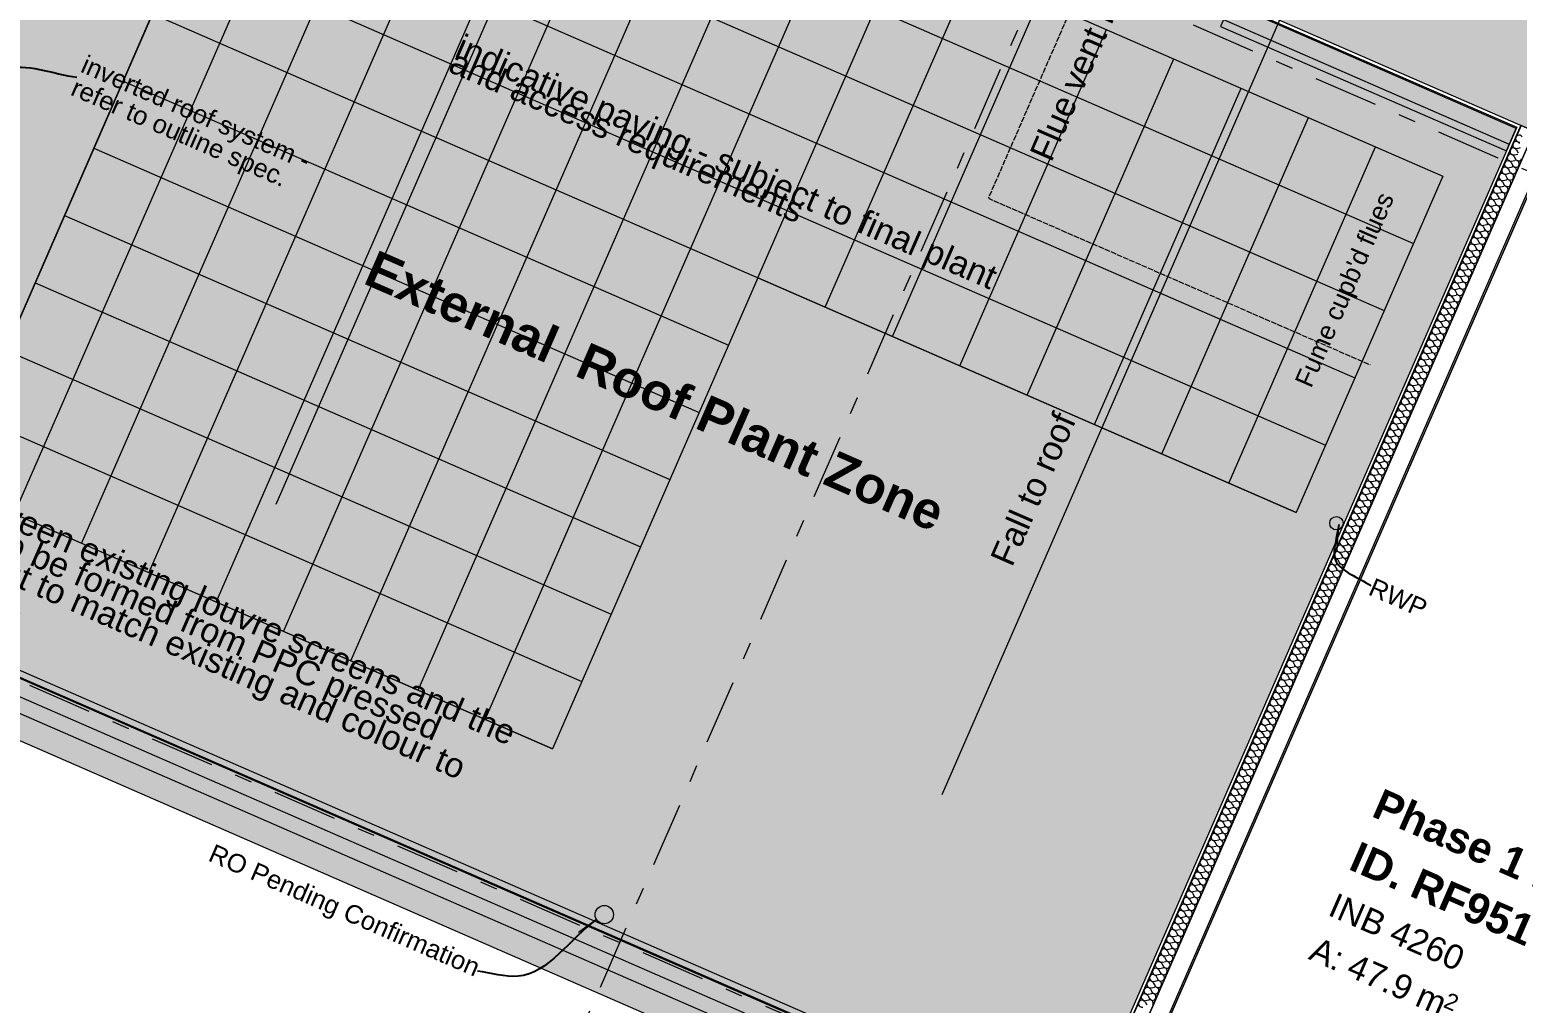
# Model space of a CAD drawing. Header units: millimetres. Extents: x -50172 to 90294, y -72116 to 25069.
# Drawn here: x 47835 to 59994, y -23167 to -15209 of the extents above; entities that cross this region are included whole.
import ezdxf
from ezdxf.enums import TextEntityAlignment as Align

# ---------------------------------------------------------------- set-up
doc = ezdxf.new("R2010")
doc.units = ezdxf.units.MM
doc.header["$MEASUREMENT"] = 0
doc.linetypes.add('Double Dashed', pattern=[1093.611073, 529.166651, -211.666656, 141.111112, -211.666656])
doc.linetypes.add('Hidden Line', pattern=[55, 45, -10])
for name, color, linetype in [('A-15-MG_Structural_Grid', 7, 'Continuous'), ('New_A-05-M_Gross_Int_Plant', 7, 'Continuous'), ('New_A-15-MG_Structural_Grid', 7, 'Continuous'), ('New_A-20-M_Floor_Slab', 7, 'Continuous'), ('New_A-20-M_Roof', 7, 'Continuous'), ('New_A-25-M_Wall_Ext', 7, 'Continuous')]:
    doc.layers.add(name, color=color, linetype=linetype)
for name, color, linetype, lineweight, true_color in [('A-15-MG_Structural_Grid_Pen_No__163', 7, 'Continuous', 0, 0x750077), ('A-95-M-SFS_Edge_Pen_No__252', 7, 'Continuous', 13, 0xe8e8e8), ('New_A-05-M_Gross_Int_Plant_Pen_No__74', 7, 'Continuous', 20, 0x606060), ('New_A-20-M_Floor_Slab_Pen_No__255', 7, 'Continuous', 13, 0xe8e8e8), ('New_A-25-M_Wall_Ext_Pen_No__102', 7, 'Continuous', 15, 0xcccccc), ('New_A-25-M_Wall_Ext_Pen_No__107', 7, 'Continuous', 15, 0xa6a6a6), ('New_A-25-M_Wall_Ext_Pen_No__64', 7, 'Continuous', 20, 0x606060), ('New_A-35-M_FFE_Fixed_Pen_No__64', 7, 'Continuous', 20, 0x606060)]:
    doc.layers.add(name, color=color, linetype=linetype, lineweight=lineweight, true_color=true_color)
for name, color, linetype, lineweight in [('New_A-15-MG_Structural_Grid_Pen_No__4', 7, 'Continuous', 20), ('New_A-20-M_Roof_Pen_No__1', 7, 'Continuous', 13), ('New_A-20-M_Roof_Pen_No__2', 8, 'Continuous', 15), ('New_A-25-M_Wall_Ext_Pen_No__1', 7, 'Continuous', 13), ('New_A-25-M_Wall_Ext_Pen_No__141', 255, 'Continuous', 0), ('New_A-25-M_Wall_Ext_Pen_No__99', 255, 'Continuous', 13), ('New_A-50-M_Drain_Rainwater_Pen_No__1', 7, 'Continuous', 13), ('New_A-95-P_Drawing_Pen_No__1', 7, 'Continuous', 13), ('New_A-95-P_Drawing_Pen_No__85', 8, 'Continuous', 20), ('New_A-95-P_Text_1_50_GA_Pen_No__1', 7, 'Continuous', 13), ('New_A-95-P_Text_1_50_GA_Pen_No__86', 8, 'Continuous', 20), ('New_A-95-P_Text_Drain_Pen_No__1', 7, 'Continuous', 13), ('New_A-95-P_Text_Drain_Pen_No__171', 1, 'Continuous', 5), ('New_A-95-P_Text_Drain_Pen_No__85', 8, 'Continuous', 20), ('New_ArchiCAD Zone Stamps_Pen_No__9', 7, 'Continuous', 13)]:
    doc.layers.add(name, color=color, linetype=linetype, lineweight=lineweight)
doc.styles.add('GENERATED_STYLE_1', font='')
doc.styles.add('GENERATED_STYLE_2', font='')
doc.styles.add('GENERATED_STYLE_3', font='')
doc.styles.add('GENERATED_STYLE_4', font='')
doc.styles.get('GENERATED_STYLE_1').set_extended_font_data('Arial', bold=True)
doc.styles.get('GENERATED_STYLE_2').set_extended_font_data('Swis721 BT', bold=True)
doc.styles.get('GENERATED_STYLE_3').set_extended_font_data('Arial')
doc.styles.get('GENERATED_STYLE_4').set_extended_font_data('Swis721 BT')
doc.dimstyles.new('GENERATED_STYLE__3', dxfattribs={"dimtxt": 0.18, "dimasz": 182.4, "dimexe": 0.18, "dimexo": 0.0625, "dimgap": 0.09, "dimtad": 0, "dimtih": 1, "dimtoh": 1, "dimdec": 4, "dimzin": 0, "dimdsep": 46, "dimcen": 0.09, "dimadec": 0, "dimazin": 0, "dimtfac": 1, "dimtdec": 4, "dimtmove": 0, "dimatfit": 3, "dimldrblk": 'ARROWHEAD_5', "dimfxl": 1, "dimtolj": 1, "dimtzin": 0, "dimarcsym": 0})
doc.dimstyles.new('GENERATED_STYLE__4', dxfattribs={"dimtxt": 0.18, "dimasz": 182.4, "dimexe": 0.18, "dimexo": 0.0625, "dimgap": 0.09, "dimtad": 0, "dimtih": 1, "dimtoh": 1, "dimdec": 4, "dimzin": 0, "dimdsep": 46, "dimcen": 0.09, "dimadec": 0, "dimazin": 0, "dimtfac": 1, "dimtdec": 4, "dimtmove": 0, "dimatfit": 3, "dimldrblk": 'ARROWHEAD_11', "dimfxl": 1, "dimtolj": 1, "dimtzin": 0, "dimarcsym": 0})

# ---------------------------------------------------------------- blocks, each defined once
blk = doc.blocks.new('Phase 1 Plant Room_INB 4260_6_2', base_point=(59944, -23061))
at = {"layer": 'New_A-05-M_Gross_Int_Plant_Pen_No__74', "linetype": 'Continuous'}
blk.add_line((60170, -16360), (56668, -24390), dxfattribs=at)
at = {"layer": 'New_ArchiCAD Zone Stamps_Pen_No__9'}
for tag, height, style, p in [('ROOM_NAME', 250, 'GENERATED_STYLE_1', (58893, -21406)), ('zoneNameLine2', 250, 'GENERATED_STYLE_1', (58704, -21839)), ('ROOM_NUMBER', 200, 'GENERATED_STYLE_3', (58516, -22259)), ('measuredAreaCode', 200, 'GENERATED_STYLE_3', (58359, -22619)), ('DUMMY_649', 200, 'GENERATED_STYLE_3', (58666, -22753)), ('DUMMY_650', 200, 'GENERATED_STYLE_3', (59156, -22967)), ('DUMMY_651', 133, 'GENERATED_STYLE_3', (59435, -23073))]:
    blk.add_attdef(tag, text='', height=height, rotation=336.4404, dxfattribs=dict(at, style=style)).set_placement(p, align=Align.TOP_LEFT)
blk = doc.blocks.new('Slab_8_2', base_point=(44717, -19475))
at = {"layer": 'New_A-20-M_Floor_Slab_Pen_No__255', "linetype": 'Continuous', "flags": 128}
blk.add_lwpolyline([(44717, -19475), (56303, -24527), (60025, -15992), (65837, -18526), (68742, -19793), (74520, -6541), (54006, 2404), (53947, 2268), (48181, -10955), (48391, -11047)], close=True, dxfattribs=at)
blk = doc.blocks.new('Slab_10_2', base_point=(56303, -24527))
at = {"layer": 'New_A-20-M_Floor_Slab_Pen_No__255', "linetype": 'Continuous', "flags": 128}
blk.add_lwpolyline([(56303, -24527), (61381, -26741), (63295, -22353), (63874, -21026), (64607, -21346), (64143, -22411), (65524, -23013), (65614, -23052), (65721, -22806), (67156, -23431), (68742, -19793), (65103, -18206), (60025, -15992)], close=True, dxfattribs=at)
blk = doc.blocks.new('*X136')
at = {"layer": 'New_A-25-M_Wall_Ext_Pen_No__107', "linetype": 'Continuous'}
for p, q in [((59947, -16284), (59975, -16278)), ((59966, -16242), (59980, -16267)), ((59970, -16232), (59998, -16225)), ((59988, -16190), (60002, -16215)), ((59993, -16179), (60021, -16173)), ((59897, -16399), (59911, -16424)), ((59902, -16389), (59929, -16382)), ((59920, -16347), (59934, -16372)), ((59924, -16337), (59952, -16330)), ((59943, -16295), (59957, -16319)), ((59851, -16504), (59865, -16529)), ((59856, -16494), (59884, -16487)), ((59874, -16452), (59888, -16477)), ((59879, -16441), (59907, -16435)), ((59787, -16651), (59815, -16644)), ((59806, -16609), (59820, -16634)), ((59810, -16598), (59838, -16592)), ((59828, -16557), (59843, -16581)), ((59833, -16546), (59861, -16539)), ((59737, -16766), (59751, -16791)), ((59742, -16756), (59769, -16749)), ((59760, -16714), (59774, -16739)), ((59765, -16703), (59792, -16697)), ((59783, -16661), (59797, -16686)), ((59691, -16871), (59706, -16896)), ((59696, -16860), (59724, -16854)), ((59714, -16818), (59728, -16843)), ((59719, -16808), (59747, -16801)), ((59627, -17017), (59655, -17011)), ((59646, -16976), (59660, -17000)), ((59650, -16965), (59678, -16959)), ((59669, -16923), (59683, -16948)), ((59673, -16913), (59701, -16906)), ((59577, -17133), (59591, -17158)), ((59582, -17122), (59610, -17116)), ((59600, -17080), (59614, -17105)), ((59605, -17070), (59632, -17063)), ((59623, -17028), (59637, -17053)), ((59532, -17237), (59546, -17262)), ((59536, -17227), (59564, -17220)), ((59554, -17185), (59568, -17210)), ((59559, -17175), (59587, -17168)), ((59468, -17384), (59495, -17378)), ((59486, -17342), (59500, -17367)), ((59490, -17332), (59518, -17325)), ((59509, -17290), (59523, -17315)), ((59513, -17279), (59541, -17273)), ((59417, -17499), (59431, -17524)), ((59422, -17489), (59450, -17482)), ((59440, -17447), (59454, -17472)), ((59445, -17437), (59473, -17430)), ((59463, -17395), (59477, -17419)), ((59372, -17604), (59386, -17629)), ((59376, -17594), (59404, -17587)), ((59395, -17552), (59409, -17577)), ((59399, -17541), (59427, -17535)), ((59308, -17751), (59336, -17744)), ((59326, -17709), (59340, -17734)), ((59331, -17698), (59358, -17692)), ((59349, -17657), (59363, -17681)), ((59353, -17646), (59381, -17639)), ((59257, -17866), (59272, -17891)), ((59262, -17856), (59290, -17849)), ((59280, -17814), (59294, -17838)), ((59285, -17803), (59313, -17797)), ((59303, -17761), (59317, -17786)), ((59212, -17971), (59226, -17996)), ((59216, -17960), (59244, -17954)), ((59235, -17918), (59249, -17943)), ((59239, -17908), (59267, -17901)), ((59148, -18117), (59176, -18111)), ((59166, -18076), (59180, -18100)), ((59171, -18065), (59198, -18058)), ((59189, -18023), (59203, -18048)), ((59194, -18013), (59221, -18006)), ((59098, -18233), (59112, -18258)), ((59102, -18222), (59130, -18216)), ((59120, -18180), (59135, -18205)), ((59125, -18170), (59153, -18163)), ((59143, -18128), (59157, -18153)), ((59052, -18337), (59066, -18362)), ((59056, -18327), (59084, -18320)), ((59075, -18285), (59089, -18310)), ((59079, -18275), (59107, -18268)), ((58988, -18484), (59016, -18478)), ((59006, -18442), (59020, -18467)), ((59011, -18432), (59039, -18425)), ((59029, -18390), (59043, -18415)), ((59034, -18379), (59061, -18373)), ((58938, -18599), (58952, -18624)), ((58942, -18589), (58970, -18582)), ((58961, -18547), (58975, -18572)), ((58965, -18536), (58993, -18530)), ((58983, -18495), (58997, -18519)), ((58892, -18704), (58906, -18729)), ((58897, -18694), (58924, -18687)), ((58915, -18652), (58929, -18677)), ((58919, -18641), (58947, -18635)), ((58828, -18851), (58856, -18844)), ((58846, -18809), (58860, -18834)), ((58851, -18798), (58879, -18792)), ((58869, -18756), (58883, -18781)), ((58874, -18746), (58902, -18739)), ((58778, -18966), (58792, -18991)), ((58782, -18956), (58810, -18949)), ((58801, -18914), (58815, -18938)), ((58805, -18903), (58833, -18897)), ((58824, -18861), (58838, -18886)), ((58732, -19071), (58746, -19096)), ((58737, -19060), (58765, -19054)), ((58755, -19018), (58769, -19043)), ((58760, -19008), (58787, -19001)), ((58668, -19217), (58696, -19211)), ((58686, -19176), (58701, -19200)), ((58691, -19165), (58719, -19158)), ((58709, -19123), (58723, -19148)), ((58714, -19113), (58742, -19106)), ((58618, -19333), (58632, -19358)), ((58623, -19322), (58650, -19316)), ((58641, -19280), (58655, -19305)), ((58645, -19270), (58673, -19263)), ((58664, -19228), (58678, -19253)), ((58572, -19437), (58586, -19462)), ((58577, -19427), (58605, -19420)), ((58595, -19385), (58609, -19410)), ((58600, -19375), (58627, -19368)), ((58527, -19542), (58541, -19567)), ((58531, -19532), (58559, -19525)), ((58549, -19490), (58564, -19515)), ((58554, -19479), (58582, -19473)), ((58463, -19689), (58490, -19682)), ((58481, -19647), (58495, -19672)), ((58485, -19636), (58513, -19630)), ((58504, -19595), (58518, -19619)), ((58508, -19584), (58536, -19577)), ((58412, -19804), (58426, -19829)), ((58417, -19794), (58445, -19787)), ((58435, -19752), (58449, -19777)), ((58440, -19741), (58468, -19735)), ((58458, -19699), (58472, -19724)), ((58367, -19909), (58381, -19934)), ((58371, -19898), (58399, -19892)), ((58390, -19856), (58404, -19881)), ((58394, -19846), (58422, -19839)), ((58303, -20055), (58331, -20049)), ((58321, -20014), (58335, -20038)), ((58326, -20003), (58353, -19997)), ((58344, -19961), (58358, -19986)), ((58348, -19951), (58376, -19944)), ((58253, -20171), (58267, -20196)), ((58257, -20160), (58285, -20154)), ((58275, -20118), (58289, -20143)), ((58280, -20108), (58308, -20101)), ((58298, -20066), (58312, -20091)), ((58207, -20275), (58221, -20300)), ((58211, -20265), (58239, -20258)), ((58230, -20223), (58244, -20248)), ((58234, -20213), (58262, -20206)), ((58143, -20422), (58171, -20416)), ((58161, -20380), (58175, -20405)), ((58166, -20370), (58194, -20363)), ((58184, -20328), (58198, -20353)), ((58189, -20317), (58216, -20311)), ((58093, -20537), (58107, -20562)), ((58097, -20527), (58125, -20520)), ((58115, -20485), (58130, -20510)), ((58120, -20475), (58148, -20468)), ((58138, -20433), (58152, -20457)), ((58047, -20642), (58061, -20667)), ((58052, -20632), (58079, -20625)), ((58070, -20590), (58084, -20615)), ((58074, -20579), (58102, -20573)), ((57983, -20789), (58011, -20782)), ((58001, -20747), (58015, -20772)), ((58006, -20736), (58034, -20730)), ((58024, -20695), (58038, -20719)), ((58029, -20684), (58056, -20677)), ((57933, -20904), (57947, -20929)), ((57937, -20894), (57965, -20887)), ((57956, -20852), (57970, -20877)), ((57960, -20841), (57988, -20835)), ((57978, -20799), (57993, -20824)), ((57887, -21009), (57901, -21034)), ((57892, -20998), (57919, -20992)), ((57910, -20956), (57924, -20981)), ((57914, -20946), (57942, -20939)), ((57823, -21155), (57851, -21149)), ((57841, -21114), (57855, -21138)), ((57846, -21103), (57874, -21097)), ((57864, -21061), (57878, -21086)), ((57869, -21051), (57897, -21044)), ((57773, -21271), (57787, -21296)), ((57777, -21260), (57805, -21254)), ((57796, -21218), (57810, -21243)), ((57800, -21208), (57828, -21201)), ((57819, -21166), (57833, -21191)), ((57727, -21375), (57741, -21400)), ((57732, -21365), (57760, -21358)), ((57750, -21323), (57764, -21348)), ((57755, -21313), (57782, -21306)), ((57663, -21522), (57691, -21516)), ((57682, -21480), (57696, -21505)), ((57686, -21470), (57714, -21463)), ((57704, -21428), (57718, -21453)), ((57709, -21417), (57737, -21411)), ((57613, -21637), (57627, -21662)), ((57618, -21627), (57645, -21620)), ((57636, -21585), (57650, -21610)), ((57640, -21575), (57668, -21568)), ((57659, -21533), (57673, -21557)), ((57567, -21742), (57581, -21767)), ((57572, -21732), (57600, -21725)), ((57590, -21690), (57604, -21715)), ((57595, -21679), (57623, -21673)), ((57503, -21889), (57531, -21882)), ((57522, -21847), (57536, -21872)), ((57526, -21836), (57554, -21830)), ((57544, -21794), (57559, -21819)), ((57549, -21784), (57577, -21777)), ((57453, -22004), (57467, -22029)), ((57458, -21994), (57485, -21987)), ((57476, -21952), (57490, -21976)), ((57481, -21941), (57508, -21935)), ((57499, -21899), (57513, -21924)), ((57407, -22109), (57422, -22134)), ((57412, -22098), (57440, -22092)), ((57430, -22056), (57444, -22081)), ((57435, -22046), (57463, -22039)), ((57343, -22255), (57371, -22249)), ((57362, -22214), (57376, -22238)), ((57366, -22203), (57394, -22196)), ((57385, -22161), (57399, -22186)), ((57389, -22151), (57417, -22144)), ((57293, -22371), (57307, -22396)), ((57298, -22360), (57326, -22354)), ((57316, -22318), (57330, -22343)), ((57321, -22308), (57348, -22301)), ((57339, -22266), (57353, -22291)), ((57248, -22475), (57262, -22500)), ((57252, -22465), (57280, -22458)), ((57270, -22423), (57284, -22448)), ((57275, -22413), (57303, -22406)), ((57184, -22622), (57211, -22616)), ((57202, -22580), (57216, -22605)), ((57206, -22570), (57234, -22563)), ((57225, -22528), (57239, -22553)), ((57229, -22517), (57257, -22511)), ((57133, -22737), (57147, -22762)), ((57138, -22727), (57166, -22720)), ((57156, -22685), (57170, -22710)), ((57161, -22674), (57189, -22668)), ((57179, -22633), (57193, -22657)), ((57088, -22842), (57102, -22867)), ((57092, -22832), (57120, -22825)), ((57110, -22790), (57125, -22815)), ((57115, -22779), (57143, -22773)), ((57042, -22947), (57056, -22972)), ((57047, -22936), (57074, -22930)), ((57065, -22894), (57079, -22919)), ((57069, -22884), (57097, -22877)), ((56978, -23094), (57006, -23087)), ((56996, -23052), (57010, -23076)), ((57001, -23041), (57029, -23035)), ((57019, -22999), (57033, -23024)), ((57024, -22989), (57052, -22982)), ((56951, -23156), (56965, -23181)), ((56955, -23146), (56983, -23139)), ((56973, -23104), (56988, -23129))]:
    blk.add_line(p, q, dxfattribs=at)
for centre, start, end in [((59986, -16152), 29.5705, 283.3103), ((60009, -16099), 29.5705, 283.3103), ((59918, -16309), 29.5705, 283.3103), ((59941, -16256), 29.5705, 283.3103), ((59964, -16204), 29.5705, 283.3103), ((59982, -16305), 336.4404, 103.3103), ((60004, -16253), 209.5705, 336.4404), ((59872, -16413), 29.5705, 283.3103), ((59895, -16361), 29.5705, 283.3103), ((59936, -16410), 336.4404, 103.3103), ((59959, -16358), 209.5705, 336.4404), ((59959, -16358), 336.4404, 103.3103), ((59982, -16305), 209.5705, 336.4404), ((59826, -16518), 29.5705, 283.3103), ((59849, -16466), 29.5705, 283.3103), ((59890, -16515), 209.5705, 336.4404), ((59890, -16515), 336.4404, 103.3103), ((59913, -16463), 209.5705, 336.4404), ((59913, -16463), 336.4404, 103.3103), ((59936, -16410), 209.5705, 336.4404), ((59758, -16675), 29.5705, 283.3103), ((59781, -16623), 29.5705, 283.3103), ((59804, -16571), 29.5705, 283.3103), ((59822, -16672), 336.4404, 103.3103), ((59845, -16620), 209.5705, 336.4404), ((59845, -16620), 336.4404, 103.3103), ((59867, -16567), 209.5705, 336.4404), ((59867, -16567), 336.4404, 103.3103), ((59712, -16780), 29.5705, 283.3103), ((59735, -16728), 29.5705, 283.3103), ((59776, -16777), 336.4404, 103.3103), ((59799, -16724), 209.5705, 336.4404), ((59799, -16724), 336.4404, 103.3103), ((59822, -16672), 209.5705, 336.4404), ((59667, -16885), 29.5705, 283.3103), ((59689, -16833), 29.5705, 283.3103), ((59730, -16882), 209.5705, 336.4404), ((59730, -16882), 336.4404, 103.3103), ((59753, -16829), 209.5705, 336.4404), ((59753, -16829), 336.4404, 103.3103), ((59776, -16777), 209.5705, 336.4404), ((59598, -17042), 29.5705, 283.3103), ((59621, -16990), 29.5705, 283.3103), ((59644, -16937), 29.5705, 283.3103), ((59662, -17039), 336.4404, 103.3103), ((59685, -16986), 209.5705, 336.4404), ((59685, -16986), 336.4404, 103.3103), ((59708, -16934), 209.5705, 336.4404), ((59708, -16934), 336.4404, 103.3103), ((59552, -17147), 29.5705, 283.3103), ((59575, -17094), 29.5705, 283.3103), ((59616, -17143), 336.4404, 103.3103), ((59639, -17091), 209.5705, 336.4404), ((59639, -17091), 336.4404, 103.3103), ((59662, -17039), 209.5705, 336.4404), ((59507, -17252), 29.5705, 283.3103), ((59530, -17199), 29.5705, 283.3103), ((59571, -17248), 209.5705, 336.4404), ((59571, -17248), 336.4404, 103.3103), ((59593, -17196), 209.5705, 336.4404), ((59593, -17196), 336.4404, 103.3103), ((59616, -17143), 209.5705, 336.4404), ((59438, -17409), 29.5705, 283.3103), ((59461, -17356), 29.5705, 283.3103), ((59484, -17304), 29.5705, 283.3103), ((59502, -17405), 336.4404, 103.3103), ((59525, -17353), 209.5705, 336.4404), ((59525, -17353), 336.4404, 103.3103), ((59548, -17301), 209.5705, 336.4404), ((59548, -17301), 336.4404, 103.3103), ((59393, -17513), 29.5705, 283.3103), ((59415, -17461), 29.5705, 283.3103), ((59456, -17510), 336.4404, 103.3103), ((59479, -17458), 209.5705, 336.4404), ((59479, -17458), 336.4404, 103.3103), ((59502, -17405), 209.5705, 336.4404), ((59347, -17618), 29.5705, 283.3103), ((59370, -17566), 29.5705, 283.3103), ((59411, -17615), 209.5705, 336.4404), ((59411, -17615), 336.4404, 103.3103), ((59433, -17562), 209.5705, 336.4404), ((59433, -17562), 336.4404, 103.3103), ((59456, -17510), 209.5705, 336.4404), ((59278, -17775), 29.5705, 283.3103), ((59301, -17723), 29.5705, 283.3103), ((59324, -17671), 29.5705, 283.3103), ((59342, -17772), 336.4404, 103.3103), ((59365, -17720), 209.5705, 336.4404), ((59365, -17720), 336.4404, 103.3103), ((59388, -17667), 209.5705, 336.4404), ((59388, -17667), 336.4404, 103.3103), ((59233, -17880), 29.5705, 283.3103), ((59255, -17828), 29.5705, 283.3103), ((59296, -17877), 336.4404, 103.3103), ((59319, -17824), 209.5705, 336.4404), ((59319, -17824), 336.4404, 103.3103), ((59342, -17772), 209.5705, 336.4404), ((59187, -17985), 29.5705, 283.3103), ((59210, -17932), 29.5705, 283.3103), ((59251, -17982), 209.5705, 336.4404), ((59251, -17982), 336.4404, 103.3103), ((59274, -17929), 209.5705, 336.4404), ((59274, -17929), 336.4404, 103.3103), ((59296, -17877), 209.5705, 336.4404), ((59118, -18142), 29.5705, 283.3103), ((59141, -18090), 29.5705, 283.3103), ((59164, -18037), 29.5705, 283.3103), ((59182, -18139), 336.4404, 103.3103), ((59205, -18086), 209.5705, 336.4404), ((59205, -18086), 336.4404, 103.3103), ((59228, -18034), 209.5705, 336.4404), ((59228, -18034), 336.4404, 103.3103), ((59073, -18247), 29.5705, 283.3103), ((59096, -18194), 29.5705, 283.3103), ((59137, -18243), 336.4404, 103.3103), ((59159, -18191), 209.5705, 336.4404), ((59159, -18191), 336.4404, 103.3103), ((59182, -18139), 209.5705, 336.4404), ((59027, -18352), 29.5705, 283.3103), ((59050, -18299), 29.5705, 283.3103), ((59091, -18348), 209.5705, 336.4404), ((59091, -18348), 336.4404, 103.3103), ((59114, -18296), 209.5705, 336.4404), ((59114, -18296), 336.4404, 103.3103), ((59137, -18243), 209.5705, 336.4404), ((58959, -18509), 29.5705, 283.3103), ((58981, -18456), 29.5705, 283.3103), ((59004, -18404), 29.5705, 283.3103), ((59022, -18505), 336.4404, 103.3103), ((59045, -18453), 209.5705, 336.4404), ((59045, -18453), 336.4404, 103.3103), ((59068, -18401), 209.5705, 336.4404), ((59068, -18401), 336.4404, 103.3103), ((58913, -18613), 29.5705, 283.3103), ((58936, -18561), 29.5705, 283.3103), ((58977, -18610), 336.4404, 103.3103), ((59000, -18558), 209.5705, 336.4404), ((59000, -18558), 336.4404, 103.3103), ((59022, -18505), 209.5705, 336.4404), ((58867, -18718), 29.5705, 283.3103), ((58890, -18666), 29.5705, 283.3103), ((58931, -18715), 336.4404, 103.3103), ((58954, -18662), 209.5705, 336.4404), ((58954, -18662), 336.4404, 103.3103), ((58977, -18610), 209.5705, 336.4404), ((58822, -18823), 29.5705, 283.3103), ((58844, -18771), 29.5705, 283.3103), ((58862, -18872), 336.4404, 103.3103), ((58885, -18820), 209.5705, 336.4404), ((58885, -18820), 336.4404, 103.3103), ((58908, -18767), 209.5705, 336.4404), ((58908, -18767), 336.4404, 103.3103), ((58931, -18715), 209.5705, 336.4404), ((58753, -18980), 29.5705, 283.3103), ((58776, -18928), 29.5705, 283.3103), ((58799, -18875), 29.5705, 283.3103), ((58817, -18977), 336.4404, 103.3103), ((58840, -18924), 209.5705, 336.4404), ((58840, -18924), 336.4404, 103.3103), ((58862, -18872), 209.5705, 336.4404), ((58707, -19085), 29.5705, 283.3103), ((58730, -19032), 29.5705, 283.3103), ((58771, -19082), 336.4404, 103.3103), ((58794, -19029), 209.5705, 336.4404), ((58794, -19029), 336.4404, 103.3103), ((58817, -18977), 209.5705, 336.4404), ((58662, -19190), 29.5705, 283.3103), ((58684, -19137), 29.5705, 283.3103), ((58703, -19239), 336.4404, 103.3103), ((58725, -19186), 209.5705, 336.4404), ((58725, -19186), 336.4404, 103.3103), ((58748, -19134), 209.5705, 336.4404), ((58748, -19134), 336.4404, 103.3103), ((58771, -19082), 209.5705, 336.4404), ((58593, -19347), 29.5705, 283.3103), ((58616, -19294), 29.5705, 283.3103), ((58639, -19242), 29.5705, 283.3103), ((58657, -19343), 336.4404, 103.3103), ((58680, -19291), 209.5705, 336.4404), ((58680, -19291), 336.4404, 103.3103), ((58703, -19239), 209.5705, 336.4404), ((58547, -19452), 29.5705, 283.3103), ((58570, -19399), 29.5705, 283.3103), ((58611, -19448), 336.4404, 103.3103), ((58634, -19396), 209.5705, 336.4404), ((58634, -19396), 336.4404, 103.3103), ((58657, -19343), 209.5705, 336.4404), ((58502, -19556), 29.5705, 283.3103), ((58525, -19504), 29.5705, 283.3103), ((58566, -19553), 209.5705, 336.4404), ((58566, -19553), 336.4404, 103.3103), ((58588, -19501), 209.5705, 336.4404), ((58588, -19501), 336.4404, 103.3103), ((58611, -19448), 209.5705, 336.4404), ((58433, -19713), 29.5705, 283.3103), ((58456, -19661), 29.5705, 283.3103), ((58479, -19609), 29.5705, 283.3103), ((58497, -19710), 336.4404, 103.3103), ((58520, -19658), 209.5705, 336.4404), ((58520, -19658), 336.4404, 103.3103), ((58543, -19605), 209.5705, 336.4404), ((58543, -19605), 336.4404, 103.3103), ((58388, -19818), 29.5705, 283.3103), ((58410, -19766), 29.5705, 283.3103), ((58451, -19815), 336.4404, 103.3103), ((58474, -19762), 209.5705, 336.4404), ((58474, -19762), 336.4404, 103.3103), ((58497, -19710), 209.5705, 336.4404), ((58342, -19923), 29.5705, 283.3103), ((58365, -19871), 29.5705, 283.3103), ((58406, -19920), 209.5705, 336.4404), ((58406, -19920), 336.4404, 103.3103), ((58428, -19867), 209.5705, 336.4404), ((58428, -19867), 336.4404, 103.3103), ((58451, -19815), 209.5705, 336.4404), ((58273, -20080), 29.5705, 283.3103), ((58296, -20028), 29.5705, 283.3103), ((58319, -19975), 29.5705, 283.3103), ((58337, -20077), 336.4404, 103.3103), ((58360, -20024), 209.5705, 336.4404), ((58360, -20024), 336.4404, 103.3103), ((58383, -19972), 209.5705, 336.4404), ((58383, -19972), 336.4404, 103.3103), ((58228, -20185), 29.5705, 283.3103), ((58250, -20132), 29.5705, 283.3103), ((58291, -20181), 336.4404, 103.3103), ((58314, -20129), 209.5705, 336.4404), ((58314, -20129), 336.4404, 103.3103), ((58337, -20077), 209.5705, 336.4404), ((58182, -20290), 29.5705, 283.3103), ((58205, -20237), 29.5705, 283.3103), ((58246, -20286), 209.5705, 336.4404), ((58246, -20286), 336.4404, 103.3103), ((58269, -20234), 209.5705, 336.4404), ((58269, -20234), 336.4404, 103.3103), ((58291, -20181), 209.5705, 336.4404), ((58113, -20447), 29.5705, 283.3103), ((58136, -20394), 29.5705, 283.3103), ((58159, -20342), 29.5705, 283.3103), ((58177, -20443), 336.4404, 103.3103), ((58200, -20391), 209.5705, 336.4404), ((58200, -20391), 336.4404, 103.3103), ((58223, -20339), 209.5705, 336.4404), ((58223, -20339), 336.4404, 103.3103), ((58068, -20551), 29.5705, 283.3103), ((58091, -20499), 29.5705, 283.3103), ((58132, -20548), 336.4404, 103.3103), ((58154, -20496), 209.5705, 336.4404), ((58154, -20496), 336.4404, 103.3103), ((58177, -20443), 209.5705, 336.4404), ((58022, -20656), 29.5705, 283.3103), ((58045, -20604), 29.5705, 283.3103), ((58086, -20653), 209.5705, 336.4404), ((58086, -20653), 336.4404, 103.3103), ((58109, -20601), 209.5705, 336.4404), ((58109, -20601), 336.4404, 103.3103), ((58132, -20548), 209.5705, 336.4404), ((57954, -20813), 29.5705, 283.3103), ((57976, -20761), 29.5705, 283.3103), ((57999, -20709), 29.5705, 283.3103), ((58017, -20810), 336.4404, 103.3103), ((58040, -20758), 209.5705, 336.4404), ((58040, -20758), 336.4404, 103.3103), ((58063, -20705), 209.5705, 336.4404), ((58063, -20705), 336.4404, 103.3103), ((57908, -20918), 29.5705, 283.3103), ((57931, -20866), 29.5705, 283.3103), ((57972, -20915), 336.4404, 103.3103), ((57995, -20862), 209.5705, 336.4404), ((57995, -20862), 336.4404, 103.3103), ((58017, -20810), 209.5705, 336.4404), ((57862, -21023), 29.5705, 283.3103), ((57885, -20971), 29.5705, 283.3103), ((57926, -21020), 209.5705, 336.4404), ((57926, -21020), 336.4404, 103.3103), ((57949, -20967), 209.5705, 336.4404), ((57949, -20967), 336.4404, 103.3103), ((57972, -20915), 209.5705, 336.4404), ((57794, -21180), 29.5705, 283.3103), ((57817, -21128), 29.5705, 283.3103), ((57839, -21075), 29.5705, 283.3103), ((57857, -21177), 336.4404, 103.3103), ((57880, -21124), 209.5705, 336.4404), ((57880, -21124), 336.4404, 103.3103), ((57903, -21072), 209.5705, 336.4404), ((57903, -21072), 336.4404, 103.3103), ((57748, -21285), 29.5705, 283.3103), ((57771, -21232), 29.5705, 283.3103), ((57812, -21281), 336.4404, 103.3103), ((57835, -21229), 209.5705, 336.4404), ((57835, -21229), 336.4404, 103.3103), ((57857, -21177), 209.5705, 336.4404), ((57702, -21390), 29.5705, 283.3103), ((57725, -21337), 29.5705, 283.3103), ((57766, -21386), 209.5705, 336.4404), ((57766, -21386), 336.4404, 103.3103), ((57789, -21334), 209.5705, 336.4404), ((57789, -21334), 336.4404, 103.3103), ((57812, -21281), 209.5705, 336.4404), ((57634, -21547), 29.5705, 283.3103), ((57657, -21494), 29.5705, 283.3103), ((57679, -21442), 29.5705, 283.3103), ((57698, -21543), 336.4404, 103.3103), ((57720, -21491), 209.5705, 336.4404), ((57720, -21491), 336.4404, 103.3103), ((57743, -21439), 209.5705, 336.4404), ((57743, -21439), 336.4404, 103.3103), ((57588, -21651), 29.5705, 283.3103), ((57611, -21599), 29.5705, 283.3103), ((57652, -21648), 336.4404, 103.3103), ((57675, -21596), 209.5705, 336.4404), ((57675, -21596), 336.4404, 103.3103), ((57698, -21543), 209.5705, 336.4404), ((57542, -21756), 29.5705, 283.3103), ((57565, -21704), 29.5705, 283.3103), ((57606, -21753), 209.5705, 336.4404), ((57606, -21753), 336.4404, 103.3103), ((57629, -21700), 209.5705, 336.4404), ((57629, -21700), 336.4404, 103.3103), ((57652, -21648), 209.5705, 336.4404), ((57474, -21913), 29.5705, 283.3103), ((57497, -21861), 29.5705, 283.3103), ((57520, -21809), 29.5705, 283.3103), ((57538, -21910), 336.4404, 103.3103), ((57561, -21858), 209.5705, 336.4404), ((57561, -21858), 336.4404, 103.3103), ((57583, -21805), 209.5705, 336.4404), ((57583, -21805), 336.4404, 103.3103), ((57428, -22018), 29.5705, 283.3103), ((57451, -21966), 29.5705, 283.3103), ((57492, -22015), 336.4404, 103.3103), ((57515, -21962), 209.5705, 336.4404), ((57515, -21962), 336.4404, 103.3103), ((57538, -21910), 209.5705, 336.4404), ((57383, -22123), 29.5705, 283.3103), ((57405, -22070), 29.5705, 283.3103), ((57446, -22120), 336.4404, 103.3103), ((57469, -22067), 209.5705, 336.4404), ((57469, -22067), 336.4404, 103.3103), ((57492, -22015), 209.5705, 336.4404), ((57337, -22228), 29.5705, 283.3103), ((57360, -22175), 29.5705, 283.3103), ((57378, -22277), 336.4404, 103.3103), ((57401, -22224), 209.5705, 336.4404), ((57401, -22224), 336.4404, 103.3103), ((57424, -22172), 209.5705, 336.4404), ((57424, -22172), 336.4404, 103.3103), ((57446, -22120), 209.5705, 336.4404), ((57268, -22385), 29.5705, 283.3103), ((57291, -22332), 29.5705, 283.3103), ((57314, -22280), 29.5705, 283.3103), ((57332, -22381), 336.4404, 103.3103), ((57355, -22329), 209.5705, 336.4404), ((57355, -22329), 336.4404, 103.3103), ((57378, -22277), 209.5705, 336.4404), ((57223, -22490), 29.5705, 283.3103), ((57246, -22437), 29.5705, 283.3103), ((57286, -22486), 336.4404, 103.3103), ((57309, -22434), 209.5705, 336.4404), ((57309, -22434), 336.4404, 103.3103), ((57332, -22381), 209.5705, 336.4404), ((57177, -22594), 29.5705, 283.3103), ((57200, -22542), 29.5705, 283.3103), ((57218, -22643), 336.4404, 103.3103), ((57241, -22591), 209.5705, 336.4404), ((57241, -22591), 336.4404, 103.3103), ((57264, -22539), 209.5705, 336.4404), ((57264, -22539), 336.4404, 103.3103), ((57286, -22486), 209.5705, 336.4404), ((57108, -22751), 29.5705, 283.3103), ((57131, -22699), 29.5705, 283.3103), ((57154, -22647), 29.5705, 283.3103), ((57172, -22748), 336.4404, 103.3103), ((57195, -22696), 209.5705, 336.4404), ((57195, -22696), 336.4404, 103.3103), ((57218, -22643), 209.5705, 336.4404), ((57063, -22856), 29.5705, 283.3103), ((57086, -22804), 29.5705, 283.3103), ((57127, -22853), 336.4404, 103.3103), ((57149, -22800), 209.5705, 336.4404), ((57149, -22800), 336.4404, 103.3103), ((57172, -22748), 209.5705, 336.4404), ((57017, -22961), 29.5705, 283.3103), ((57040, -22909), 29.5705, 283.3103), ((57081, -22958), 209.5705, 336.4404), ((57081, -22958), 336.4404, 103.3103), ((57104, -22905), 209.5705, 336.4404), ((57104, -22905), 336.4404, 103.3103), ((57127, -22853), 209.5705, 336.4404), ((56949, -23118), 29.5705, 283.3103), ((56971, -23066), 29.5705, 283.3103), ((56994, -23013), 29.5705, 283.3103), ((57012, -23115), 336.4404, 103.3103), ((57035, -23062), 209.5705, 336.4404), ((57035, -23062), 336.4404, 103.3103), ((57058, -23010), 209.5705, 336.4404), ((57058, -23010), 336.4404, 103.3103), ((56926, -23170), 29.5705, 283.3103), ((56990, -23167), 336.4404, 103.3103), ((57012, -23115), 209.5705, 336.4404)]:
    blk.add_arc(centre, 28.6, start, end, dxfattribs=at)
blk = doc.blocks.new('Wall_37_2', base_point=(56668, -24391))
at = {"layer": 'New_A-25-M_Wall_Ext_Pen_No__102', "linetype": 'Continuous'}
h = blk.add_hatch(dxfattribs=at)
h.set_pattern_fill('Plaster_0002', color=256, style=0, pattern_type=2)
h.set_pattern_definition([(246.4404, (0, 0), (-158.76755, 69.2305), [0, -100]), (246.4404, (59.4, -80.45), (-158.76755, 69.2305), [0, -100])])
h.paths.add_polyline_path([(56668, -24391), (60170, -16360), (60163, -16343), (56651, -24398)])
at = {"layer": 'New_A-25-M_Wall_Ext_Pen_No__1', "linetype": 'Continuous'}
for p, q in [((60086, -16146), (56453, -24475)), ((56651, -24398), (60163, -16343))]:
    blk.add_line(p, q, dxfattribs=at)
at = {"layer": 'New_A-25-M_Wall_Ext_Pen_No__1', "linetype": 'Continuous', "flags": 128}
blk.add_lwpolyline([(60024, -15988), (56295, -24537)], dxfattribs=at)
at = {"layer": 'New_A-25-M_Wall_Ext_Pen_No__141', "linetype": 'Continuous', "flags": 128}
blk.add_lwpolyline([(56668, -24391), (60170, -16360)], dxfattribs=at)
at = {"layer": 'New_A-25-M_Wall_Ext', "color": 250, "lineweight": 50, "true_color": 0x2a2a2a}
blk.add_blockref('*X136', (0, 0), dxfattribs=at)
blk = doc.blocks.new('Standard grid marker_3')
at = {"layer": 'A-15-MG_Structural_Grid_Pen_No__163', "linetype": 'Double Dashed'}
blk.add_line((1000, 0), (74255, 0), dxfattribs=at)
at = {"layer": 'A-15-MG_Structural_Grid_Pen_No__163', "style": 'GENERATED_STYLE_4'}
for tag, p in [('AC_MarkerText_1_0', (-500, 43)), ('AC_MarkerText_1_1', (75755, 43))]:
    blk.add_attdef(tag, text='', height=350, rotation=360, dxfattribs=at).set_placement(p, align=Align.MIDDLE_CENTER)
blk = doc.blocks.new('Vertical Gable Louver 19_14')
at = {"layer": 'New_A-25-M_Wall_Ext_Pen_No__64', "linetype": 'Continuous'}
for p, q in [((0, 0), (12013, 0)), ((0, -200), (0, 0)), ((12013, 0), (12013, -200)), ((0, -60), (12013, -60)), ((12013, -200), (0, -200))]:
    blk.add_line(p, q, dxfattribs=at)
blk = doc.blocks.new('Polyline_1_2', base_point=(55292, -21461))
at = {"layer": 'New_A-20-M_Roof_Pen_No__2', "linetype": 'Continuous'}
for q in [(58357, -13806), (58816, -14006)]:
    blk.add_line((58686, -13677), q, dxfattribs=at)
at = {"layer": 'New_A-20-M_Roof_Pen_No__2', "linetype": 'Continuous', "flags": 128}
blk.add_lwpolyline([(55292, -21461), (58686, -13677)], dxfattribs=at)
blk = doc.blocks.new('Polyline_2_2', base_point=(49849, -19087))
at = {"layer": 'New_A-20-M_Roof_Pen_No__2', "linetype": 'Continuous'}
for q in [(52914, -11433), (53373, -11632)]:
    blk.add_line((53243, -11303), q, dxfattribs=at)
at = {"layer": 'New_A-20-M_Roof_Pen_No__2', "linetype": 'Continuous', "flags": 128}
blk.add_lwpolyline([(49849, -19087), (53243, -11303)], dxfattribs=at)
blk = doc.blocks.new('ARROWHEAD_5')
at = {"color": 0, "linetype": 'Continuous', "lineweight": 0}
blk.add_line((0, 0), (-1, 0), dxfattribs=at)
blk.add_solid([(-1, 0.2679), (0, 0), (-1, -0.2679), (-1, 0.2679)], dxfattribs=at)
blk = doc.blocks.new('ARROWHEAD_11')
at = {"color": 0, "linetype": 'Continuous', "lineweight": 0}
blk.add_line((0, 0), (-1, 0), dxfattribs=at)
at = {"color": 0, "linetype": 'Continuous', "lineweight": 0, "const_width": 0.25, "flags": 128}
blk.add_lwpolyline([(-0.125, 0, 1), (0.125, 0, 1)], format="xyb", close=True, dxfattribs=at)
blk = doc.blocks.new('Standard grid marker_6')
at = {"layer": 'New_A-15-MG_Structural_Grid_Pen_No__4', "linetype": 'Double Dashed'}
blk.add_line((944, 0), (29782, 0), dxfattribs=at)
at = {"layer": 'New_A-15-MG_Structural_Grid_Pen_No__4', "style": 'GENERATED_STYLE_4'}
for tag, p in [('AC_MarkerText_1_0', (-500, 41)), ('AC_MarkerText_1_1', (31226, 41))]:
    blk.add_attdef(tag, text='', height=350, rotation=90, dxfattribs=at).set_placement(p, align=Align.MIDDLE_CENTER)
blk = doc.blocks.new('Vertical Gable Louver 19_15')
at = {"layer": 'New_A-25-M_Wall_Ext_Pen_No__64', "linetype": 'Continuous'}
for p, q in [((0, 0), (2548, 0)), ((0, -200), (0, 0)), ((2548, 0), (2548, -200)), ((0, -60), (2548, -60)), ((2548, -200), (0, -200))]:
    blk.add_line(p, q, dxfattribs=at)

msp = doc.modelspace()

# ---------------------------------------------------------------- hatches: boundary and pattern name
at = {"layer": 'New_A-20-M_Roof_Pen_No__2', "linetype": 'Continuous'}
h = msp.add_hatch(dxfattribs=at)
h.set_pattern_fill('Lightweight_Concrete_0002', color=256, style=0, pattern_type=2)
h.set_pattern_definition([(66.4404, (68870.4, -19186.2), (-714.454, 311.537), [48.75, -401.25]), (66.4404, (68603.1, -18824.2), (-714.454, 311.537), [48.75, -401.25]), (126.4404, (68870.4, -19186.2), (627.026, 462.967), [48.75, -401.25]), (126.4404, (69050.26, -18773.7), (627.026, 462.967), [48.75, -401.25]), (186.4404, (68889.9, -19141.5), (-87.428, 774.504), [48.75, -401.25]), (186.4404, (69069.74, -18729), (-87.428, 774.504), [48.75, -401.25]), (66.4404, (68801.64, -19156.23), (-137.4967, 59.9554), [0, -150, 0, -225]), (111.4404, (68831.62, -19087.48), (139.6197, 54.83), [0, -112.5, 0, -187.5])])
h.paths.add_polyline_path([(48227.7, -10847.5), (53946.8, 2268.2), (74461.3, -6677.2), (68742.3, -19792.8)])
h.paths.add_polyline_path([(64946.5, -13922.8), (64075.7, -13543.1), (64455.4, -12672.3), (65326.2, -13052)], flags=0)
h.paths.add_polyline_path([(66189.8, -11071.6), (65319, -10691.8), (65698.7, -9821), (66569.5, -10200.7)], flags=0)
h = msp.add_hatch(dxfattribs=at)
h.set_pattern_fill('Lightweight_Concrete_0002', color=256, style=0, pattern_type=2)
h.set_pattern_definition([(66.4404, (56400.6, -24303.5), (-714.454, 311.537), [48.75, -401.25]), (66.4404, (56133.3, -23941.5), (-714.454, 311.537), [48.75, -401.25]), (126.4404, (56400.6, -24303.5), (627.026, 462.967), [48.75, -401.25]), (126.4404, (56580.46, -23891), (627.026, 462.967), [48.75, -401.25]), (186.4404, (56420.1, -24258.8), (-87.428, 774.504), [48.75, -401.25]), (186.4404, (56599.94, -23846.3), (-87.428, 774.504), [48.75, -401.25]), (66.4404, (56331.84, -24273.5), (-137.4967, 59.9554), [0, -150, 0, -225]), (111.4404, (56361.82, -24204.76), (139.6197, 54.83), [0, -112.5, 0, -187.5])])
h.paths.add_polyline_path([(44868.4, -19193.9), (48426.7, -11033.6), (48215.8, -10941.6), (48241.6, -10882.6), (48427.9, -10963.9), (59989.8, -16005.4), (56386.8, -24268.3), (45865, -19680.3), (45883.9, -19636.6)])
h = msp.add_hatch(dxfattribs=at)
h.set_pattern_fill('Grid_60x60_0002', color=256, style=0, pattern_type=2)
h.set_pattern_definition([(336.4404, (50346.5, -13118.9), (239.822, 549.987), []), (66.4404, (50346.5, -13118.9), (-549.987, 239.822), [])])
h.paths.add_polyline_path([(50036.3, -12329.1), (50586.3, -12568.9), (50796.1, -12087.7), (51896.2, -12567.4), (51686.4, -13048.6), (59385.9, -16406), (58186.8, -19155.9), (53786.9, -17237.3), (52108.2, -21087.2), (47158.5, -18928.9)])
at = {"layer": 'New_A-25-M_Wall_Ext_Pen_No__99', "linetype": 'Continuous'}
msp.add_hatch(color=256, dxfattribs=at).paths.add_polyline_path([(55151.1, 1615.1), (55339.5, 2048.2), (74496.5, -6283.9), (74496.6, -6283.4), (74931.6, -6473.1), (74734, -6927.6), (74733.6, -6927.4), (65438.3, -28244.4), (65259.5, -28654.4), (64824.5, -28464.7), (45675.5, -20114.7), (45883.9, -19636.6), (64990.4, -27968), (74255.8, -6719.5)])

# ---------------------------------------------------------------- linework, layer by layer
at = {"layer": 'A-95-M-SFS_Edge_Pen_No__252', "linetype": 'Continuous', "flags": 128}
msp.add_lwpolyline([(56402.4, -24592.3), (65035.3, -28356.6), (68718.3, -19910.2), (60085.5, -16145.7)], close=True, dxfattribs=at)
at = {"layer": 'New_A-20-M_Roof_Pen_No__1', "linetype": 'Continuous', "flags": 128}
for points in [[(48227.7, -10847.5), (53946.8, 2268.2), (74461.3, -6677.2), (68742.3, -19792.8)], [(44868.4, -19193.9), (48426.7, -11033.6), (48215.8, -10941.6), (48241.6, -10882.6), (48427.9, -10963.9), (59989.8, -16005.4), (56386.8, -24268.3), (45865, -19680.3), (45883.9, -19636.6)], [(50036.3, -12329.1), (50586.3, -12568.9), (50796.1, -12087.7), (51896.2, -12567.4), (51686.4, -13048.6), (59385.9, -16406), (58186.8, -19155.9), (53786.9, -17237.3), (52108.2, -21087.2), (47158.5, -18928.9)]]:
    msp.add_lwpolyline(points, close=True, dxfattribs=at)
at = {"layer": 'New_A-20-M_Roof_Pen_No__2', "linetype": 'Continuous'}
for p, q in [((44635.4, -19661.2), (65259.9, -28654.5)), ((45865, -19680.3), (56411.3, -24279))]:
    msp.add_line(p, q, dxfattribs=at)
at = {"layer": 'New_A-35-M_FFE_Fixed_Pen_No__64', "linetype": 'Hidden Line', "flags": 128}
msp.add_lwpolyline([(56817.2, -13957.1), (55670.4, -16587.1), (58790.5, -17947.6)], dxfattribs=at)
at = {"layer": 'New_A-50-M_Drain_Rainwater_Pen_No__1', "linetype": 'Continuous'}
for centre, radius in [((58515.5, -19243.1), 55), ((52531, -22442.9), 75)]:
    msp.add_circle(centre, radius, dxfattribs=at)

# ---------------------------------------------------------------- block references
at = {"layer": 'A-15-MG_Structural_Grid', "color": 8, "linetype": 'Continuous', "lineweight": 15, "zscale": 1000, "rotation": 336.440411583993}
for p in [(2296.2, 8834.4), (-1201.2, 813.7)]:
    msp.add_blockref('Standard grid marker_3', p, dxfattribs=at)
at = {"layer": 'New_A-05-M_Gross_Int_Plant', "linetype": 'Continuous'}
ref = msp.add_blockref('Phase 1 Plant Room_INB 4260_6_2', (59944.1, -23061.4), dxfattribs=at)
ref.add_attrib('ROOM_NAME', 'Phase 1 Plant Room', dxfattribs={"layer": 'New_ArchiCAD Zone Stamps_Pen_No__9', "color": 7, "height": 250, "rotation": 336.44041, "style": 'GENERATED_STYLE_1'}).set_placement((58892.7, -21406.4), align=Align.TOP_LEFT)
ref.add_attrib('ROOM_NUMBER', 'INB 4260', dxfattribs={"layer": 'New_ArchiCAD Zone Stamps_Pen_No__9', "color": 7, "height": 200, "rotation": 336.44041, "style": 'GENERATED_STYLE_3'}).set_placement((58515.8, -22259.3), align=Align.TOP_LEFT)
ref.add_attrib('zoneNameLine2', 'ID. RF951', dxfattribs={"layer": 'New_ArchiCAD Zone Stamps_Pen_No__9', "color": 7, "height": 250, "rotation": 336.44041, "style": 'GENERATED_STYLE_1'}).set_placement((58704.2, -21838.6), align=Align.TOP_LEFT)
ref.add_attrib('measuredAreaCode', 'A: ', dxfattribs={"layer": 'New_ArchiCAD Zone Stamps_Pen_No__9', "color": 7, "height": 200, "rotation": 336.44041, "style": 'GENERATED_STYLE_3'}).set_placement((58358.8, -22619.4), align=Align.TOP_LEFT)
ref.add_attrib('DUMMY_649', '47.9', dxfattribs={"layer": 'New_ArchiCAD Zone Stamps_Pen_No__9', "color": 7, "height": 200, "rotation": 336.44041, "style": 'GENERATED_STYLE_3'}).set_placement((58666.2, -22753.4), align=Align.TOP_LEFT)
ref.add_attrib('DUMMY_650', ' m', dxfattribs={"layer": 'New_ArchiCAD Zone Stamps_Pen_No__9', "color": 7, "height": 200, "rotation": 336.44041, "style": 'GENERATED_STYLE_3'}).set_placement((59155.5, -22966.8), align=Align.TOP_LEFT)
ref.add_attrib('DUMMY_651', '2', dxfattribs={"layer": 'New_ArchiCAD Zone Stamps_Pen_No__9', "color": 7, "height": 133.3, "rotation": 336.44041, "style": 'GENERATED_STYLE_3'}).set_placement((59434.8, -23073.4), align=Align.TOP_LEFT)
at = {"layer": 'New_A-15-MG_Structural_Grid', "color": 8, "linetype": 'Continuous', "lineweight": 15, "zscale": 1000, "rotation": 246.4404115839982}
msp.add_blockref('Standard grid marker_6', (63138.7, 1369.2), dxfattribs=at)
at = {"layer": 'New_A-20-M_Floor_Slab', "color": 254, "linetype": 'Continuous', "lineweight": 13, "true_color": 0xe8e8e8}
for name, p in [('Slab_8_2', (44716.7, -19474.9)), ('Slab_10_2', (56303.1, -24527.1))]:
    msp.add_blockref(name, p, dxfattribs=at)
at = {"layer": 'New_A-20-M_Roof', "color": 8, "linetype": 'Continuous', "lineweight": 15}
for name, p in [('Polyline_2_2', (49849.2, -19087.3)), ('Polyline_1_2', (55292.1, -21460.7))]:
    msp.add_blockref(name, p, dxfattribs=at)
at = {"layer": 'New_A-25-M_Wall_Ext', "color": 251, "linetype": 'Continuous', "lineweight": 20, "true_color": 0x606060, "xscale": -1, "zscale": 1000, "rotation": 156.4404115839931}
msp.add_blockref('Vertical Gable Louver 19_15', (57569.1, -15181.4), dxfattribs=at)
at = {"layer": 'New_A-25-M_Wall_Ext', "color": 250, "lineweight": 50, "true_color": 0x2a2a2a}
msp.add_blockref('Wall_37_2', (56668, -24391), dxfattribs=at)
at = {"layer": 'New_A-25-M_Wall_Ext', "color": 251, "linetype": 'Continuous', "lineweight": 20, "true_color": 0x606060, "zscale": 1000, "rotation": 336.4404115839932}
msp.add_blockref('Vertical Gable Louver 19_14', (45396.2, -19417.7), dxfattribs=at)

# ---------------------------------------------------------------- texts
at = {"layer": 'New_A-95-P_Drawing_Pen_No__1', "linetype": 'Continuous', "insert": (46368.9, -18952.3), "char_height": 200, "width": 5832.417, "attachment_point": 4, "rotation": 336.44041, "line_spacing_factor": 0.630417, "style": 'GENERATED_STYLE_4'}
msp.add_mtext('\\A1;{\\fSwis721 BT|b0|i0|c0|p34;Panel between existing louvre screens and the new ones to be formed from PPC pressed metal. Height to match existing and colour to be RAL 9006.  }', dxfattribs=at)
at = {"layer": 'New_A-95-P_Text_1_50_GA_Pen_No__1', "linetype": 'Continuous', "rotation": 66.44041, "style": 'GENERATED_STYLE_4'}
for s, insert, char_height, attachment_point in [('\\A1;{\\fSwis721 BT|b0|i0|c0|p34;Flue vent routes}', (56402.7, -15301.5), 200, 2), ("\\A1;{\\fSwis721 BT|b0|i0|c0|p34;Fume cupb'd flues}", (58170.9, -18085.5), 150, 1), ('\\A1;{\\fSwis721 BT|b0|i0|c0|p34;Fall to roof}', (55944.1, -18924), 200, 2)]:
    msp.add_mtext(s, dxfattribs=dict(at, insert=insert, char_height=char_height, attachment_point=attachment_point))
at = {"layer": 'New_A-95-P_Text_1_50_GA_Pen_No__1', "linetype": 'Continuous', "insert": (51378.9, -15239.3), "char_height": 200, "width": 4834.294, "attachment_point": 1, "rotation": 336.44041, "line_spacing_factor": 0.404742, "style": 'GENERATED_STYLE_4'}
msp.add_mtext('\\A1;{\\fSwis721 BT|b0|i0|c0|p34;indicative paving - subject to final plant and access requirements}', dxfattribs=at)
at = {"layer": 'New_A-95-P_Text_1_50_GA_Pen_No__86', "linetype": 'Continuous', "insert": (53006.4, -18023), "char_height": 300, "attachment_point": 2, "rotation": 336.44041, "style": 'GENERATED_STYLE_2'}
msp.add_mtext('\\A1;{\\fSwis721 BT|b1|i0|c0|p34;External  Roof Plant Zone}', dxfattribs=at)
at = {"layer": 'New_A-95-P_Text_Drain_Pen_No__1', "linetype": 'Continuous', "insert": (48221, -15596.1), "char_height": 150, "width": 2027.948, "attachment_point": 4, "rotation": 336.44041, "line_spacing_factor": 0.820688, "style": 'GENERATED_STYLE_4'}
msp.add_mtext('\\A1;{\\fSwis721 BT|b0|i0|c0|p34;inverted roof system - refer to outline spec.}', dxfattribs=at)
at = {"layer": 'New_A-95-P_Text_Drain_Pen_No__1', "linetype": 'Continuous', "insert": (58796.8, -19754.8), "char_height": 150, "attachment_point": 4, "rotation": 336.44041, "style": 'GENERATED_STYLE_4'}
msp.add_mtext('\\A1;{\\fSwis721 BT|b0|i0|c0|p34;RWP}', dxfattribs=at)
at = {"layer": 'New_A-95-P_Text_Drain_Pen_No__171', "linetype": 'Continuous', "insert": (51493.5, -22904.3), "char_height": 150, "attachment_point": 6, "rotation": 336.44041, "style": 'GENERATED_STYLE_4'}
msp.add_mtext('\\A1;{\\fSwis721 BT|b0|i0|c0|p34;RO Pending Confirmation}', dxfattribs=at)

# ---------------------------------------------------------------- leaders
at = {"layer": 'New_A-95-P_Drawing_Pen_No__85', "linetype": 'Continuous', "annotation_type": 0, "has_hookline": 1, "hookline_direction": 0, "text_width": 5695.2, "horizontal_direction": (0.916645, -0.399703, 0)}
msp.add_leader([(45055.2, -19402.2), (45421, -18563.4), (46368.8, -18952.3)], dimstyle='GENERATED_STYLE__4', dxfattribs=at)
at = {"layer": 'New_A-95-P_Text_Drain_Pen_No__85', "linetype": 'Continuous', "path_type": 1, "annotation_type": 0, "has_hookline": 1, "horizontal_direction": (0.916645, -0.399703, 0)}
for points, hookline_direction, text_width in [([(47153.4, -16088.3), (47632.4, -15529.8), (48220.9, -15596)], 0, 1800), ([(58534.6, -19252.7), (58508.9, -19545.6), (58796.7, -19754.7)], 0, 421.4), ([(52466.9, -22481.9), (51826.1, -22947.1), (51493.6, -22904.3)], 1, 2850)]:
    msp.add_leader(points, dimstyle='GENERATED_STYLE__3', dxfattribs=dict(at, hookline_direction=hookline_direction, text_width=text_width))

doc.saveas('drawing.dxf')
